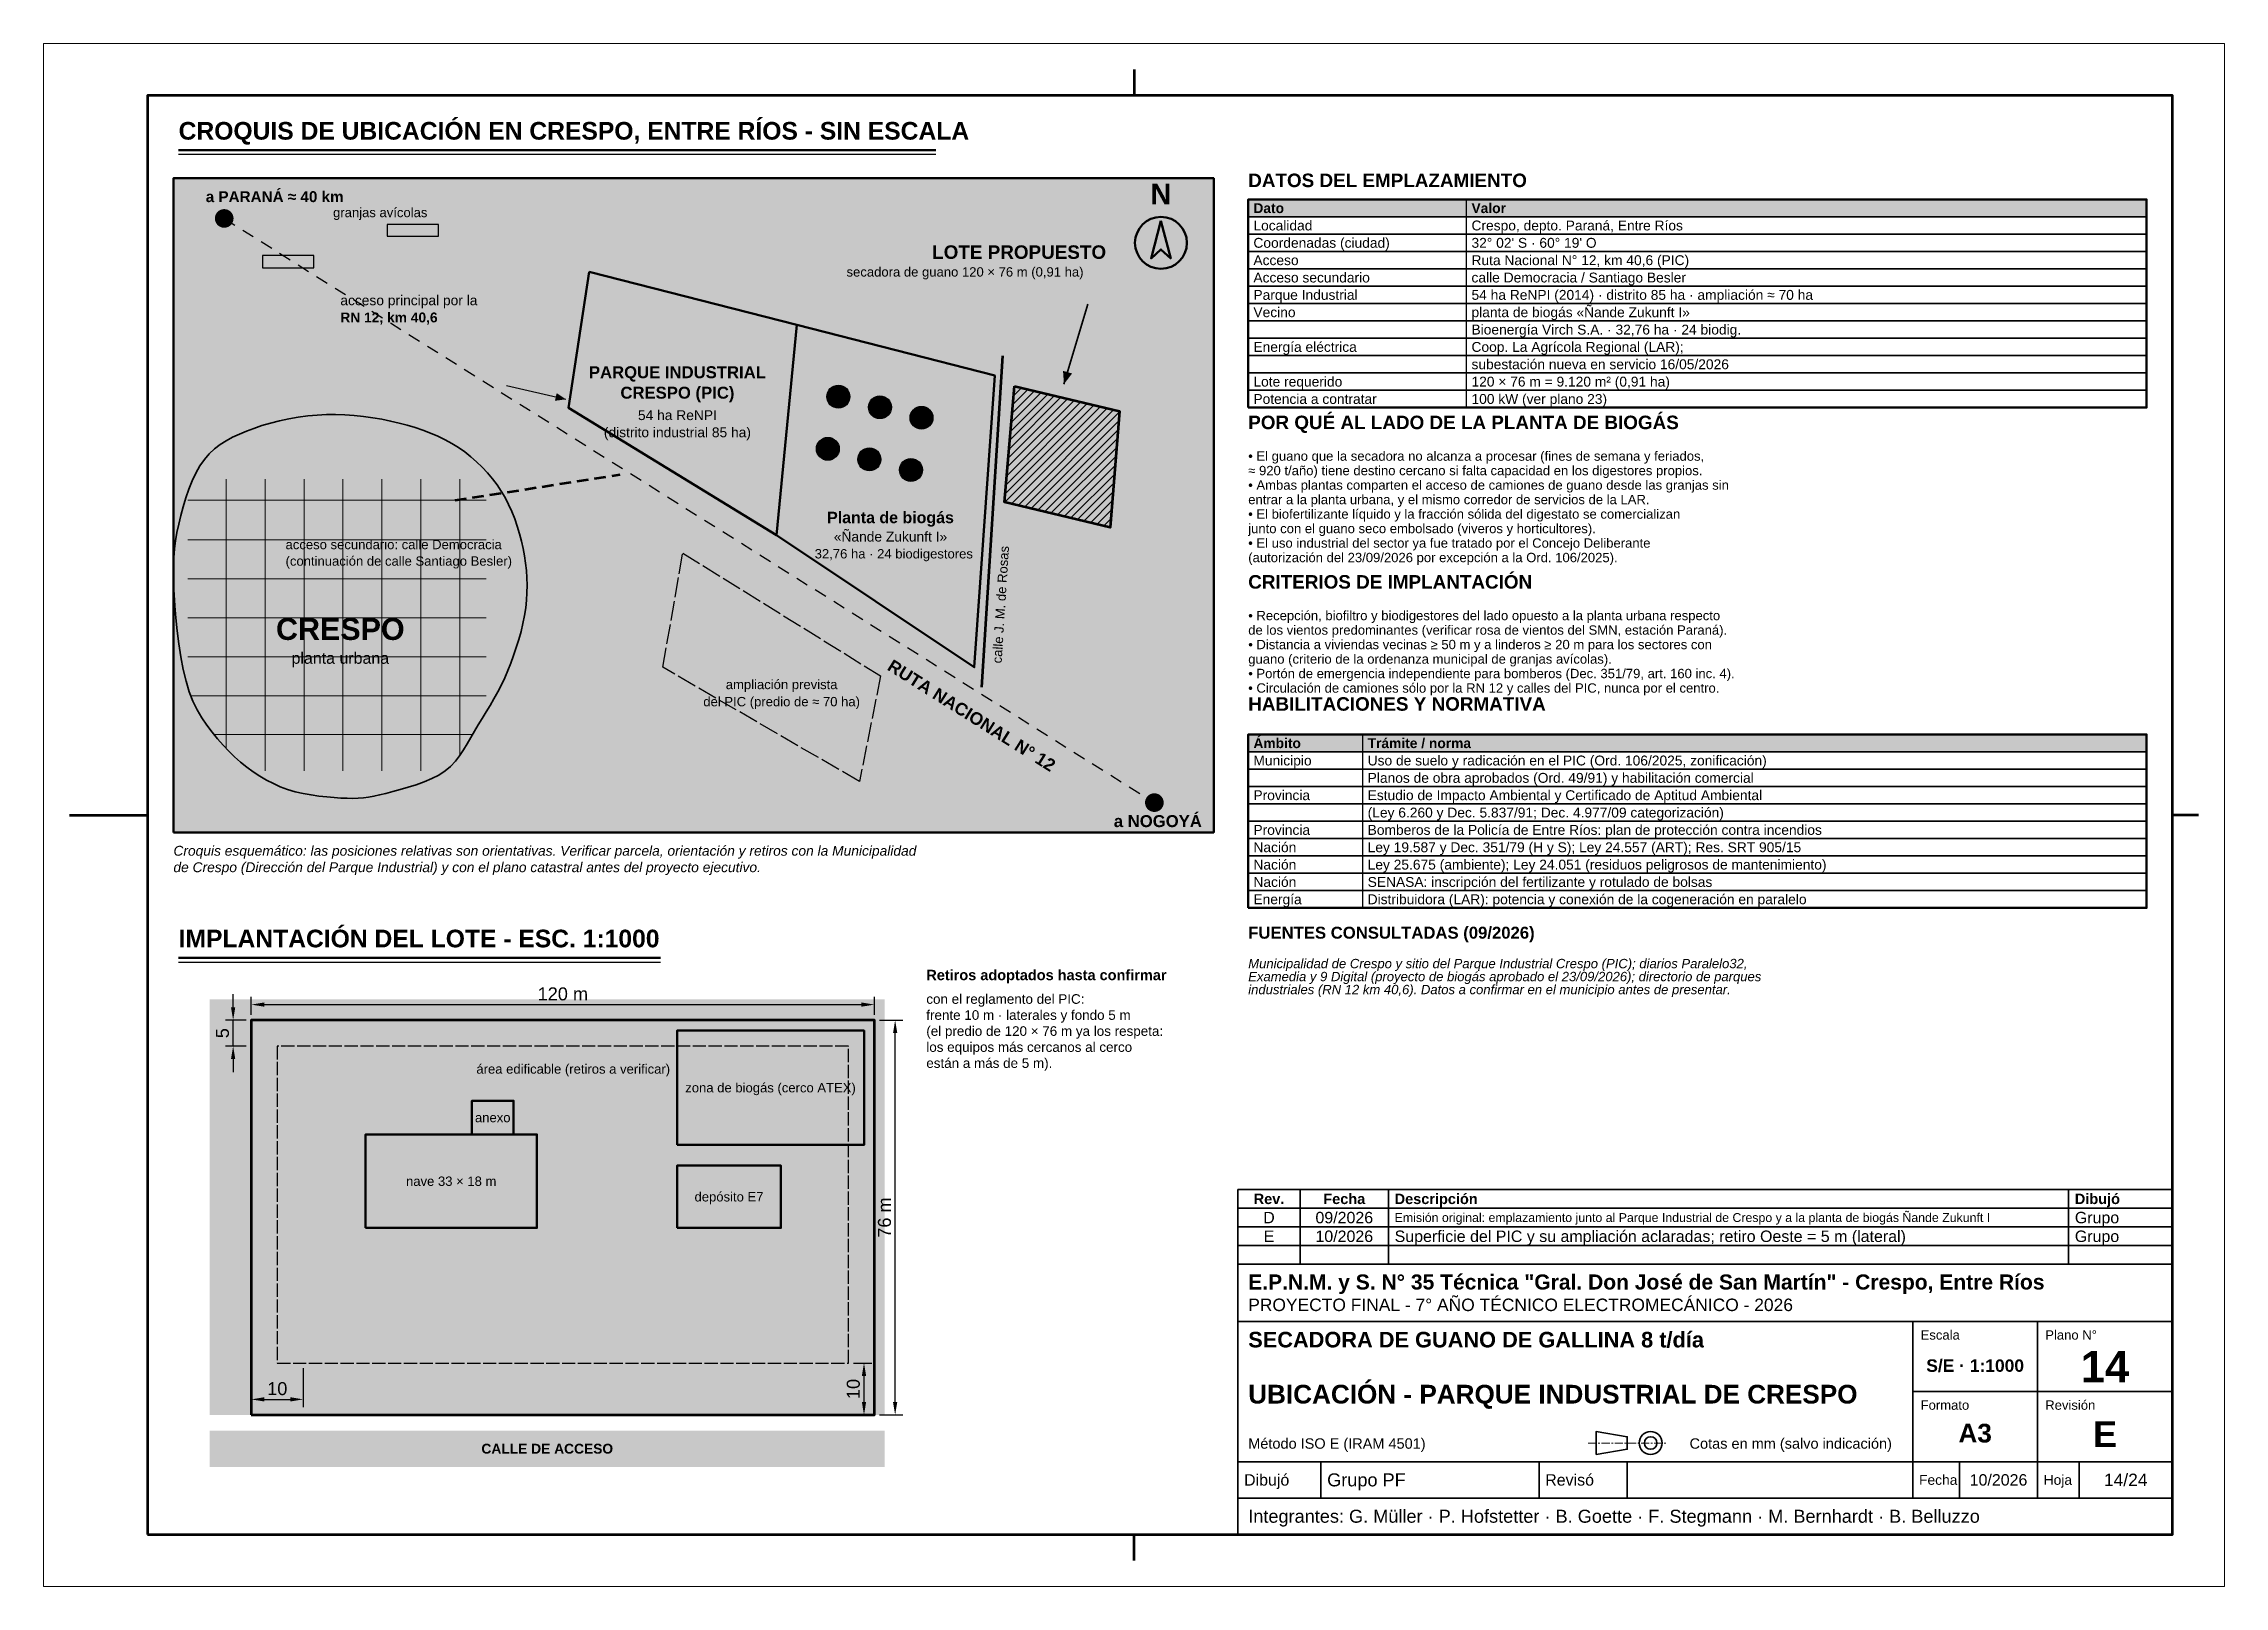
# Model space of a CAD drawing. Header units: millimetres. Extents: x 0 to 420, y 0 to 297.
import ezdxf
from ezdxf.enums import TextEntityAlignment as Align

# ---------------------------------------------------------------- set-up
doc = ezdxf.new("R2010")
doc.units = ezdxf.units.MM
doc.header["$LTSCALE"] = 0.5
doc.linetypes.add('CENTER', pattern=[5.08, 3.175, -0.635, 0.635, -0.635])
doc.linetypes.add('DASHED', pattern=[1.524, 1.27, -0.254])
for name, color, linetype, lineweight in [('CONTORNO', 7, 'CONTINUOUS', 50), ('COTAS', 7, 'CONTINUOUS', 25), ('EJES', 1, 'CENTER', 18), ('FINO', 7, 'CONTINUOUS', 25), ('HOJA', 8, 'CONTINUOUS', 13), ('RAYADO', 8, 'CONTINUOUS', 18), ('RECUADRO', 7, 'CONTINUOUS', 70), ('RELLENO', 9, 'CONTINUOUS', 13), ('ROTULO', 7, 'CONTINUOUS', 35), ('TEXTO', 7, 'CONTINUOUS', 25)]:
    doc.layers.add(name, color=color, linetype=linetype, lineweight=lineweight)
doc.styles.add('CURSIVA', font='ariali.ttf')
doc.styles.add('NEGRITA', font='arialbd.ttf')
doc.styles.get("Standard").update_dxf_attribs({"font": 'arial.ttf'})
doc.dimstyles.new('IRAM', dxfattribs={"dimtxt": 2.5, "dimasz": 2.5, "dimexe": 1.5, "dimexo": 1, "dimgap": 0.8, "dimtad": 1, "dimdec": 1, "dimtxsty": 'Standard', "dimcen": 2.5, "dimazin": 3, "dimtfac": 1, "dimtmove": 0, "dimatfit": 3})

msp = doc.modelspace()

# ---------------------------------------------------------------- hatches: boundary and pattern name
at = {"layer": 'CONTORNO'}
for points in [[(215.19184, 262.89607), (215.19184, 257.39607), (217.09184, 255.64607)], [(100.59395, 228.52788), (98.81903, 229.72256), (98.47356, 228.24234)]]:
    msp.add_hatch(color=7, dxfattribs=at).paths.add_polyline_path(points)
at = {"layer": 'CONTORNO', "true_color": 0xc8102e}
msp.add_hatch(color=7, dxfattribs=at).paths.add_polyline_path([(196.51569, 231.45074), (198.07408, 233.49113), (196.32578, 234.01115)])
at = {"layer": 'RAYADO', "true_color": 0xc8102e}
h = msp.add_hatch(dxfattribs=at)
h.set_pattern_fill('ANSI31', scale=0.35)
h.paths.add_polyline_path([(186.98704, 231.0695), (207.18778, 226.24042), (205.4091, 203.87418), (185.08131, 208.70325)])
at = {"layer": 'RELLENO', "true_color": 0xf3f2ed}
msp.add_hatch(color=7, dxfattribs=at).paths.add_polyline_path([(25, 145.16278), (225.35574, 145.16278), (225.35574, 271.1), (25, 271.1)])
at = {"layer": 'RELLENO', "true_color": 0xbebebe}
h = msp.add_hatch(color=7, dxfattribs=at)
edge = h.paths.add_edge_path()
edge.add_arc((34.78275, 263.34806), 1.8, 0, 360)
msp.add_hatch(color=7, dxfattribs=at).paths.add_polyline_path([(35.73983, 264.87252), (214.87844, 152.40588), (212.96427, 149.35696), (33.82566, 261.8236)])
at = {"layer": 'RELLENO', "true_color": 0xe2e8ee}
for points in [[(232, 263.66), (405, 263.66), (405, 267), (232, 267)], [(232, 160.66), (405, 160.66), (405, 164), (232, 164)]]:
    msp.add_hatch(color=7, dxfattribs=at).paths.add_polyline_path(points)
at = {"layer": 'RELLENO', "true_color": 0xffffff}
for points in [[(66.16377, 259.91688), (76.07356, 259.91688), (76.07356, 262.20433), (66.16377, 262.20433)], [(42.15157, 253.81699), (52.06136, 253.81699), (52.06136, 256.23153), (42.15157, 256.23153)], [(186.98704, 231.0695), (207.18778, 226.24042), (205.4091, 203.87418), (185.08131, 208.70325)]]:
    msp.add_hatch(color=7, dxfattribs=at).paths.add_polyline_path(points)
at = {"layer": 'RELLENO', "true_color": 0xe0e7f0}
msp.add_hatch(color=7, dxfattribs=at).paths.add_polyline_path([(105.04066, 253.05451), (145.06098, 242.88803), (141.12247, 202.34921), (101.10215, 226.87583)])
at = {"layer": 'RELLENO', "true_color": 0xe6f0de}
msp.add_hatch(color=7, dxfattribs=at).paths.add_polyline_path([(145.06098, 242.88803), (183.17558, 233.1028), (179.23707, 176.93302), (141.12247, 202.34921)])
at = {"layer": 'RELLENO', "true_color": 0xd4e2de}
h = msp.add_hatch(color=7, dxfattribs=at)
edge = h.paths.add_edge_path()
edge.add_arc((153.06505, 229.03621), 2.2, 0, 360)
h = msp.add_hatch(color=7, dxfattribs=at)
edge = h.paths.add_edge_path()
edge.add_arc((161.06911, 227.00291), 2.2, 0, 360)
h = msp.add_hatch(color=7, dxfattribs=at)
edge = h.paths.add_edge_path()
edge.add_arc((169.07318, 224.96961), 2.2, 0, 360)
at = {"layer": 'RELLENO', "true_color": 0xf0e2c6}
msp.add_hatch(color=7, dxfattribs=at).paths.add_polyline_path([(30.97129, 216.96352), (31.91311, 218.04283), (32.92764, 218.98986), (34.01413, 219.82321), (35.17183, 220.56149), (36.40001, 221.22333), (37.69792, 221.82734), (39.06481, 222.39213), (40.49994, 222.93632), (42.03407, 223.45755), (43.68112, 223.93708), (45.41501, 224.36896), (47.20969, 224.74722), (49.03912, 225.06592), (50.87723, 225.31909), (52.69797, 225.50077), (54.47529, 225.60502), (56.23958, 225.62612), (58.02868, 225.56729), (59.82771, 225.43599), (61.62178, 225.23966), (63.39599, 224.98575), (65.13547, 224.6817), (66.82531, 224.33495), (68.45064, 223.95297), (70.02324, 223.53636), (71.56234, 223.07829), (73.06422, 222.57506), (74.52516, 222.02293), (75.94143, 221.41817), (77.30931, 220.75708), (78.62508, 220.03592), (79.88502, 219.25097), (81.09707, 218.39715), (82.26818, 217.47581), (83.39313, 216.49292), (84.46671, 215.45443), (85.48372, 214.3663), (86.43895, 213.23448), (87.32717, 212.06494), (88.14318, 210.86363), (88.88699, 209.61193), (89.56355, 208.2962), (90.17509, 206.92983), (90.72386, 205.52623), (91.21208, 204.0988), (91.64198, 202.66095), (92.01581, 201.22608), (92.33579, 199.80759), (92.60254, 198.40051), (92.81421, 196.98996), (92.9693, 195.57445), (93.06632, 194.15248), (93.10379, 192.72258), (93.08022, 191.28323), (92.99411, 189.83297), (92.84398, 188.3703), (92.61929, 186.88033), (92.31693, 185.35809), (91.94658, 183.81698), (91.51791, 182.27042), (91.04061, 180.73179), (90.52435, 179.21452), (89.97881, 177.73199), (89.41367, 176.29761), (88.81279, 174.90555), (88.16006, 173.54055), (87.46514, 172.20186), (86.73771, 170.88873), (85.98745, 169.60042), (85.22404, 168.33619), (84.45716, 167.09529), (83.69648, 165.87697), (82.96756, 164.66077), (82.27215, 163.43861), (81.58417, 162.22836), (80.87759, 161.0479), (80.12634, 159.91509), (79.30437, 158.84781), (78.38562, 157.86392), (77.34405, 156.98131), (76.13882, 156.19884), (74.77727, 155.49903), (73.30554, 154.87516), (71.76979, 154.32055), (70.21617, 153.82848), (68.69084, 153.39226), (67.23996, 153.00519), (65.90967, 152.66055), (64.71685, 152.36432), (63.62478, 152.12542), (62.59921, 151.94163), (61.6059, 151.8107), (60.6106, 151.73041), (59.57907, 151.69851), (58.47707, 151.71278), (57.27036, 151.77099), (55.94305, 151.86295), (54.52095, 151.98643), (53.03234, 152.15111), (51.50553, 152.36668), (49.96878, 152.64281), (48.4504, 152.98918), (46.97867, 153.41547), (45.58188, 153.93136), (44.24241, 154.53289), (42.92577, 155.20912), (41.63494, 155.95932), (40.37289, 156.78274), (39.1426, 157.67864), (37.94705, 158.64627), (36.78922, 159.68488), (35.67209, 160.79373), (34.57766, 161.95496), (33.49539, 163.16161), (32.43942, 164.42932), (31.4239, 165.77372), (30.46297, 167.21045), (29.57077, 168.75516), (28.76146, 170.42347), (28.04917, 172.23102), (27.43291, 174.25426), (26.89878, 176.51107), (26.44158, 178.9292), (26.05609, 181.43645), (25.73711, 183.96057), (25.47941, 186.42934), (25.27779, 188.77053), (25.12705, 190.91192), (25.02804, 192.86269), (24.9861, 194.69556), (25.00273, 196.43361), (25.07941, 198.09994), (25.21762, 199.71761), (25.41886, 201.30972), (25.68462, 202.89935), (26.01639, 204.50958), (26.40994, 206.16536), (26.86206, 207.85539), (27.37571, 209.54839), (27.95388, 211.2131), (28.59955, 212.81824), (29.31568, 214.33254), (30.10527, 215.72472)])
at = {"layer": 'RELLENO', "true_color": 0xd4e2de}
h = msp.add_hatch(color=7, dxfattribs=at)
edge = h.paths.add_edge_path()
edge.add_arc((151.03227, 218.99681), 2.2, 0, 360)
h = msp.add_hatch(color=7, dxfattribs=at)
edge = h.paths.add_edge_path()
edge.add_arc((159.03634, 216.96352), 2.2, 0, 360)
h = msp.add_hatch(color=7, dxfattribs=at)
edge = h.paths.add_edge_path()
edge.add_arc((167.0404, 214.93022), 2.2, 0, 360)
at = {"layer": 'RELLENO', "true_color": 0xeef0f5}
msp.add_hatch(color=7, dxfattribs=at).paths.add_polyline_path([(123.08157, 198.91802), (161.19616, 175.28096), (157.13061, 154.94801), (119.27011, 176.93302)])
at = {"layer": 'RELLENO', "true_color": 0xbebebe}
h = msp.add_hatch(color=7, dxfattribs=at)
edge = h.paths.add_edge_path()
edge.add_arc((213.92136, 150.88142), 1.8, 0, 360)
at = {"layer": 'RELLENO', "true_color": 0xf4f5f0}
msp.add_hatch(color=7, dxfattribs=at).paths.add_polyline_path([(32, 33), (162, 33), (162, 113), (32, 113)])
at = {"layer": 'RELLENO', "true_color": 0xe9f1e1}
msp.add_hatch(color=7, dxfattribs=at).paths.add_polyline_path([(40, 33), (160, 33), (160, 109), (40, 109)])
at = {"layer": 'RELLENO', "true_color": 0xfff2c4}
msp.add_hatch(color=7, dxfattribs=at).paths.add_polyline_path([(122, 85), (158, 85), (158, 107), (122, 107)])
at = {"layer": 'RELLENO', "true_color": 0xe4c6b6}
for points in [[(82.5, 87), (90.5, 87), (90.5, 93.5), (82.5, 93.5)], [(122, 69), (142, 69), (142, 81), (122, 81)]]:
    msp.add_hatch(color=7, dxfattribs=at).paths.add_polyline_path(points)
at = {"layer": 'RELLENO', "true_color": 0xdcdcdc}
msp.add_hatch(color=7, dxfattribs=at).paths.add_polyline_path([(62, 69), (95, 69), (95, 87), (62, 87)])
at = {"layer": 'RELLENO', "true_color": 0xb9b9b9}
msp.add_hatch(color=7, dxfattribs=at).paths.add_polyline_path([(32, 23), (162, 23), (162, 30), (32, 30)])

# ---------------------------------------------------------------- linework, layer by layer
at = {"layer": 'CONTORNO'}
for p, q in [((26, 276.5), (171.86, 276.5)), ((26, 121), (118.82, 121))]:
    msp.add_line(p, q, dxfattribs=at)
at = {"layer": 'CONTORNO', "lineweight": 35, "true_color": 0xc8102e}
msp.add_line((201.08944, 246.82754), (196.51569, 231.45074), dxfattribs=at)
at = {"layer": 'CONTORNO', "lineweight": 30}
msp.add_line((89.15957, 231.19658), (100.59395, 228.52788), dxfattribs=at)
at = {"layer": 'CONTORNO', "lineweight": 70, "true_color": 0x787878}
for p, q in [((85.96847, 210.13288), (88.14217, 210.47206)), ((89.32782, 210.65707), (91.50152, 210.99625)), ((92.68717, 211.18126), (94.86087, 211.52045)), ((96.04652, 211.70545), (98.22022, 212.04464)), ((99.40587, 212.22965), (101.57957, 212.56883)), ((102.76522, 212.75384), (104.93891, 213.09302)), ((106.12457, 213.27803), (108.29826, 213.61721)), ((109.48392, 213.80222), (111.01194, 214.04065)), ((79.24978, 209.0845), (81.42347, 209.42368)), ((82.60913, 209.60869), (84.78282, 209.94787))]:
    msp.add_line(p, q, dxfattribs=at)
at = {"layer": 'CONTORNO', "lineweight": 50}
for points in [[(25, 145.16278), (225.35574, 145.16278), (225.35574, 271.1), (25, 271.1)], [(122, 85), (158, 85), (158, 107), (122, 107)], [(82.5, 87), (90.5, 87), (90.5, 93.5), (82.5, 93.5)], [(62, 69), (95, 69), (95, 87), (62, 87)], [(122, 69), (142, 69), (142, 81), (122, 81)]]:
    msp.add_lwpolyline(points, close=True, dxfattribs=at)
at = {"layer": 'CONTORNO'}
for points in [[(232, 226.92), (405, 226.92), (405, 267), (232, 267)], [(215.19184, 262.89607), (213.29184, 255.64607), (215.19184, 257.39607), (217.09184, 255.64607)], [(105.04066, 253.05451), (145.06098, 242.88803), (141.12247, 202.34921), (101.10215, 226.87583)], [(145.06098, 242.88803), (183.17558, 233.1028), (179.23707, 176.93302), (141.12247, 202.34921)], [(232, 130.6), (405, 130.6), (405, 164), (232, 164)]]:
    msp.add_lwpolyline(points, close=True, dxfattribs=at)
at = {"layer": 'CONTORNO', "lineweight": 25}
for points in [[(66.16377, 259.91688), (76.07356, 259.91688), (76.07356, 262.20433), (66.16377, 262.20433)], [(42.15157, 253.81699), (52.06136, 253.81699), (52.06136, 256.23153), (42.15157, 256.23153)]]:
    msp.add_lwpolyline(points, close=True, dxfattribs=at)
at = {"layer": 'CONTORNO', "lineweight": 120, "true_color": 0xcdcdcd}
msp.add_lwpolyline([(184.70017, 236.91522), (180.63461, 173.12059)], dxfattribs=at)
at = {"layer": 'CONTORNO', "lineweight": 70, "true_color": 0xc8102e}
msp.add_lwpolyline([(186.98704, 231.0695), (207.18778, 226.24042), (205.4091, 203.87418), (185.08131, 208.70325)], close=True, dxfattribs=at)
at = {"layer": 'CONTORNO', "lineweight": 35}
msp.add_lwpolyline([(30.97129, 216.96352), (31.91311, 218.04283), (32.92764, 218.98986), (34.01413, 219.82321), (35.17183, 220.56149), (36.40001, 221.22333), (37.69792, 221.82734), (39.06481, 222.39213), (40.49994, 222.93632), (42.03407, 223.45755), (43.68112, 223.93708), (45.41501, 224.36896), (47.20969, 224.74722), (49.03912, 225.06592), (50.87723, 225.31909), (52.69797, 225.50077), (54.47529, 225.60502), (56.23958, 225.62612), (58.02868, 225.56729), (59.82771, 225.43599), (61.62178, 225.23966), (63.39599, 224.98575), (65.13547, 224.6817), (66.82531, 224.33495), (68.45064, 223.95297), (70.02324, 223.53636), (71.56234, 223.07829), (73.06422, 222.57506), (74.52516, 222.02293), (75.94143, 221.41817), (77.30931, 220.75708), (78.62508, 220.03592), (79.88502, 219.25097), (81.09707, 218.39715), (82.26818, 217.47581), (83.39313, 216.49292), (84.46671, 215.45443), (85.48372, 214.3663), (86.43895, 213.23448), (87.32717, 212.06494), (88.14318, 210.86363), (88.88699, 209.61193), (89.56355, 208.2962), (90.17509, 206.92983), (90.72386, 205.52623), (91.21208, 204.0988), (91.64198, 202.66095), (92.01581, 201.22608), (92.33579, 199.80759), (92.60254, 198.40051), (92.81421, 196.98996), (92.9693, 195.57445), (93.06632, 194.15248), (93.10379, 192.72258), (93.08022, 191.28323), (92.99411, 189.83297), (92.84398, 188.3703), (92.61929, 186.88033), (92.31693, 185.35809), (91.94658, 183.81698), (91.51791, 182.27042), (91.04061, 180.73179), (90.52435, 179.21452), (89.97881, 177.73199), (89.41367, 176.29761), (88.81279, 174.90555), (88.16006, 173.54055), (87.46514, 172.20186), (86.73771, 170.88873), (85.98745, 169.60042), (85.22404, 168.33619), (84.45716, 167.09529), (83.69648, 165.87697), (82.96756, 164.66077), (82.27215, 163.43861), (81.58417, 162.22836), (80.87759, 161.0479), (80.12634, 159.91509), (79.30437, 158.84781), (78.38562, 157.86392), (77.34405, 156.98131), (76.13882, 156.19884), (74.77727, 155.49903), (73.30554, 154.87516), (71.76979, 154.32055), (70.21617, 153.82848), (68.69084, 153.39226), (67.23996, 153.00519), (65.90967, 152.66055), (64.71685, 152.36432), (63.62478, 152.12542), (62.59921, 151.94163), (61.6059, 151.8107), (60.6106, 151.73041), (59.57907, 151.69851), (58.47707, 151.71278), (57.27036, 151.77099), (55.94305, 151.86295), (54.52095, 151.98643), (53.03234, 152.15111), (51.50553, 152.36668), (49.96878, 152.64281), (48.4504, 152.98918), (46.97867, 153.41547), (45.58188, 153.93136), (44.24241, 154.53289), (42.92577, 155.20912), (41.63494, 155.95932), (40.37289, 156.78274), (39.1426, 157.67864), (37.94705, 158.64627), (36.78922, 159.68488), (35.67209, 160.79373), (34.57766, 161.95496), (33.49539, 163.16161), (32.43942, 164.42932), (31.4239, 165.77372), (30.46297, 167.21045), (29.57077, 168.75516), (28.76146, 170.42347), (28.04917, 172.23102), (27.43291, 174.25426), (26.89878, 176.51107), (26.44158, 178.9292), (26.05609, 181.43645), (25.73711, 183.96057), (25.47941, 186.42934), (25.27779, 188.77053), (25.12705, 190.91192), (25.02804, 192.86269), (24.9861, 194.69556), (25.00273, 196.43361), (25.07941, 198.09994), (25.21762, 199.71761), (25.41886, 201.30972), (25.68462, 202.89935), (26.01639, 204.50958), (26.40994, 206.16536), (26.86206, 207.85539), (27.37571, 209.54839), (27.95388, 211.2131), (28.59955, 212.81824), (29.31568, 214.33254), (30.10527, 215.72472)], close=True, dxfattribs=at)
at = {"layer": 'CONTORNO', "linetype": 'DASHED', "lineweight": 30, "ltscale": 6}
msp.add_lwpolyline([(123.08157, 198.91802), (161.19616, 175.28096), (157.13061, 154.94801), (119.27011, 176.93302)], close=True, dxfattribs=at)
at = {"layer": 'CONTORNO', "lineweight": 70}
msp.add_lwpolyline([(40, 33), (160, 33), (160, 109), (40, 109)], close=True, dxfattribs=at)
at = {"layer": 'CONTORNO', "linetype": 'DASHED', "lineweight": 30, "ltscale": 4, "true_color": 0xc8102e}
msp.add_lwpolyline([(45, 43), (155, 43), (155, 104), (45, 104)], close=True, dxfattribs=at)
at = {"layer": 'CONTORNO'}
msp.add_circle((215.19184, 258.64607), 5, dxfattribs=at)
at = {"layer": 'CONTORNO', "lineweight": 25}
for centre in [(153.06505, 229.03621), (161.06911, 227.00291), (169.07318, 224.96961), (151.03227, 218.99681), (159.03634, 216.96352), (167.0404, 214.93022)]:
    msp.add_circle(centre, 2.2, dxfattribs=at)
at = {"layer": 'EJES'}
msp.add_line((297.5, 27.6), (312.5, 27.6), dxfattribs=at)
at = {"layer": 'FINO'}
for p, q in [((26, 275.7), (171.86, 275.7)), ((274, 267), (274, 226.92)), ((254, 164), (254, 130.6)), ((26, 120.2), (118.82, 120.2))]:
    msp.add_line(p, q, dxfattribs=at)
at = {"layer": 'FINO', "lineweight": 25, "true_color": 0xffffff}
for p, q in [((34.78275, 263.34806), (36.81536, 262.07195)), ((38.33983, 261.11486), (40.37244, 259.83874)), ((41.8969, 258.88166), (43.92952, 257.60554)), ((45.45398, 256.64846), (47.4866, 255.37234)), ((49.01106, 254.41525), (51.04368, 253.13914)), ((52.56814, 252.18205), (54.60076, 250.90594)), ((56.12522, 249.94885), (58.15784, 248.67273)), ((59.6823, 247.71565), (61.71491, 246.43953)), ((63.23938, 245.48245), (65.27199, 244.20633)), ((66.79646, 243.24924), (68.82907, 241.97313)), ((70.35353, 241.01604), (72.38615, 239.73993)), ((73.91061, 238.78284), (75.94323, 237.50673)), ((77.46769, 236.54964), (79.50031, 235.27352)), ((81.02477, 234.31644), (83.05739, 233.04032)), ((84.58185, 232.08323), (86.61447, 230.80712)), ((88.13893, 229.85003), (90.17154, 228.57392)), ((91.69601, 227.61683), (93.72862, 226.34072)), ((95.25308, 225.38363), (97.2857, 224.10751)), ((98.81016, 223.15043), (100.84278, 221.87431)), ((102.36724, 220.91722), (104.39986, 219.64111)), ((105.92432, 218.68402), (107.95694, 217.40791)), ((109.4814, 216.45082), (111.51402, 215.17471)), ((113.03848, 214.21762), (115.07109, 212.9415)), ((116.59556, 211.98442), (118.62817, 210.7083)), ((120.15264, 209.75121), (122.18525, 208.4751)), ((123.70971, 207.51801), (125.74233, 206.2419)), ((127.26679, 205.28481), (129.29941, 204.0087)), ((130.82387, 203.05161), (132.85649, 201.77549)), ((134.38095, 200.81841), (136.41357, 199.54229)), ((137.93803, 198.58521), (139.97065, 197.30909)), ((141.49511, 196.352), (143.52772, 195.07589)), ((145.05219, 194.1188), (147.0848, 192.84269)), ((148.60927, 191.8856), (150.64188, 190.60948)), ((152.16634, 189.6524), (154.19896, 188.37628)), ((155.72342, 187.4192), (157.75604, 186.14308)), ((159.2805, 185.18599), (161.31312, 183.90988)), ((162.83758, 182.95279), (164.8702, 181.67668)), ((166.39466, 180.71959), (168.42728, 179.44347)), ((169.95174, 178.48639), (171.98435, 177.21027)), ((173.50882, 176.25319), (175.54143, 174.97707)), ((177.0659, 174.01998), (179.09851, 172.74387)), ((180.62297, 171.78678), (182.65559, 170.51067)), ((184.18005, 169.55358), (186.21267, 168.27746)), ((187.73713, 167.32038), (189.76975, 166.04426)), ((191.29421, 165.08718), (193.32683, 163.81106)), ((194.85129, 162.85397), (196.88391, 161.57786)), ((198.40837, 160.62077), (200.44098, 159.34466)), ((201.96545, 158.38757), (203.99806, 157.11145)), ((205.52253, 156.15437), (207.55514, 154.87825)), ((209.0796, 153.92117), (211.11222, 152.64505))]:
    msp.add_line(p, q, dxfattribs=at)
at = {"layer": 'FINO', "lineweight": 18, "true_color": 0xd7c8aa}
for p, q in [((35.16389, 213.15109), (35.16389, 161.33295)), ((42.65976, 213.15109), (42.65976, 156.98131)), ((50.15563, 213.15109), (50.15563, 156.98131)), ((57.65151, 213.15109), (57.65151, 156.98131)), ((65.14738, 213.15109), (65.14738, 156.98131)), ((72.64325, 213.15109), (72.64325, 156.98131)), ((80.13912, 213.15109), (80.13912, 159.93436)), ((27.79507, 209.0845), (85.22106, 209.0845)), ((27.79507, 201.45964), (85.22106, 201.45964)), ((27.79507, 193.96186), (85.22106, 193.96186)), ((27.79507, 186.46409), (85.22106, 186.46409)), ((27.79507, 178.96631), (85.22106, 178.96631)), ((28.34964, 171.46853), (85.22106, 171.46853)), ((32.82139, 163.97076), (82.57494, 163.97076))]:
    msp.add_line(p, q, dxfattribs=at)
at = {"layer": 'FINO'}
for points in [[(232, 263.66), (405, 263.66), (405, 267), (232, 267)], [(232, 260.32), (405, 260.32), (405, 263.66), (232, 263.66)], [(232, 256.98), (405, 256.98), (405, 260.32), (232, 260.32)], [(232, 253.64), (405, 253.64), (405, 256.98), (232, 256.98)], [(232, 250.3), (405, 250.3), (405, 253.64), (232, 253.64)], [(232, 246.96), (405, 246.96), (405, 250.3), (232, 250.3)], [(232, 243.62), (405, 243.62), (405, 246.96), (232, 246.96)], [(232, 240.28), (405, 240.28), (405, 243.62), (232, 243.62)], [(232, 236.94), (405, 236.94), (405, 240.28), (232, 240.28)], [(232, 233.6), (405, 233.6), (405, 236.94), (232, 236.94)], [(232, 230.26), (405, 230.26), (405, 233.6), (232, 233.6)], [(232, 226.92), (405, 226.92), (405, 230.26), (232, 230.26)], [(232, 160.66), (405, 160.66), (405, 164), (232, 164)], [(232, 157.32), (405, 157.32), (405, 160.66), (232, 160.66)], [(232, 153.98), (405, 153.98), (405, 157.32), (232, 157.32)], [(232, 150.64), (405, 150.64), (405, 153.98), (232, 153.98)], [(232, 147.3), (405, 147.3), (405, 150.64), (232, 150.64)], [(232, 143.96), (405, 143.96), (405, 147.3), (232, 147.3)], [(232, 140.62), (405, 140.62), (405, 143.96), (232, 143.96)], [(232, 137.28), (405, 137.28), (405, 140.62), (232, 140.62)], [(232, 133.94), (405, 133.94), (405, 137.28), (232, 137.28)], [(232, 130.6), (405, 130.6), (405, 133.94), (232, 133.94)]]:
    msp.add_lwpolyline(points, close=True, dxfattribs=at)
at = {"layer": 'HOJA'}
msp.add_lwpolyline([(0, 0), (420, 0), (420, 297), (0, 297)], close=True, dxfattribs=at)
at = {"layer": 'RECUADRO'}
for p, q in [((210, 292), (210, 287)), ((5, 148.5), (20, 148.5)), ((415, 148.5), (410, 148.5)), ((210, 5), (210, 10))]:
    msp.add_line(p, q, dxfattribs=at)
msp.add_lwpolyline([(20, 10), (410, 10), (410, 287), (20, 287)], close=True, dxfattribs=at)
at = {"layer": 'ROTULO'}
for p, q in [((242, 72.8), (242, 76.4)), ((259, 72.8), (259, 76.4)), ((390, 72.8), (390, 76.4)), ((242, 69.2), (242, 72.8)), ((259, 69.2), (259, 72.8)), ((390, 69.2), (390, 72.8)), ((242, 65.6), (242, 69.2)), ((259, 65.6), (259, 69.2)), ((390, 65.6), (390, 69.2)), ((242, 62), (242, 65.6)), ((259, 62), (259, 65.6)), ((390, 62), (390, 65.6)), ((230, 62), (410, 62)), ((230, 10), (230, 62)), ((230, 51), (410, 51)), ((360, 24), (360, 51)), ((384, 24), (384, 51)), ((360, 37.5), (410, 37.5)), ((230, 24), (410, 24)), ((246, 17), (246, 24)), ((288, 17), (288, 24)), ((305, 17), (305, 24)), ((360, 17), (360, 24)), ((369, 17), (369, 24)), ((384, 17), (384, 24)), ((392, 17), (392, 24)), ((230, 17), (410, 17))]:
    msp.add_line(p, q, dxfattribs=at)
for points in [[(230, 72.8), (410, 72.8), (410, 76.4), (230, 76.4)], [(230, 69.2), (410, 69.2), (410, 72.8), (230, 72.8)], [(230, 65.6), (410, 65.6), (410, 69.2), (230, 69.2)], [(230, 62), (410, 62), (410, 65.6), (230, 65.6)], [(299, 25.4), (305, 26.4), (305, 28.8), (299, 29.8)]]:
    msp.add_lwpolyline(points, close=True, dxfattribs=at)
for radius in [2.2, 1.2]:
    msp.add_circle((309.5, 27.6), radius, dxfattribs=at)

# ---------------------------------------------------------------- texts
at = {"layer": 'ROTULO', "style": 'NEGRITA'}
for s, height, p in [('Fecha', 2, (250.5, 74.6)), ('Rev.', 2, (236, 74.6)), ('S/E · 1:1000', 2.4, (372, 42.5)), ('14', 6, (397, 42.3)), ('A3', 3.6, (372, 29.5)), ('E', 5, (397, 29.3))]:
    msp.add_text(s, height=height, dxfattribs=at).set_placement(p, align=Align.MIDDLE_CENTER)
for s, height, p in [('Descripción', 2, (260.2, 74.6)), ('Dibujó', 2, (391.2, 74.6)), ('E.P.N.M. y S. N° 35 Técnica "Gral. Don José de San Martín" - Crespo, Entre Ríos', 2.9, (232, 58.6)), ('SECADORA DE GUANO DE GALLINA 8 t/día', 3, (232, 47.5)), ('UBICACIÓN - PARQUE INDUSTRIAL DE CRESPO', 3.6, (232, 37))]:
    msp.add_text(s, height=height, dxfattribs=at).set_placement(p, align=Align.MIDDLE_LEFT)
at = {"layer": 'ROTULO'}
for s, height, p in [('D', 2.2, (236, 71)), ('09/2026', 2.2, (250.5, 71)), ('E', 2.2, (236, 67.4)), ('10/2026', 2.2, (250.5, 67.4)), ('10/2026', 2.2, (376.5, 20.5)), ('14/24', 2.4, (401, 20.5))]:
    msp.add_text(s, height=height, dxfattribs=at).set_placement(p, align=Align.MIDDLE_CENTER)
for s, height, p in [('Emisión original: emplazamiento junto al Parque Industrial de Crespo y a la planta de biogás Ñande Zukunft I', 1.69973545, (260.2, 71)), ('Grupo', 2.2, (391.2, 71)), ('Superficie del PIC y su ampliación aclaradas; retiro Oeste = 5 m (lateral)', 2.2, (260.2, 67.4)), ('Grupo', 2.2, (391.2, 67.4)), ('PROYECTO FINAL - 7° AÑO TÉCNICO ELECTROMECÁNICO - 2026', 2.4, (232, 54.2)), ('Método ISO E (IRAM 4501)', 2, (232, 27.5)), ('Cotas en mm (salvo indicación)', 2, (317, 27.5)), ('Dibujó', 2.2, (231.2, 20.5)), ('Grupo PF', 2.5, (247.2, 20.5)), ('Revisó', 2.2, (289.2, 20.5)), ('Fecha', 1.9, (361.2, 20.5)), ('Hoja', 1.9, (385.2, 20.5)), ('Integrantes: G. Müller · P. Hofstetter · B. Goette · F. Stegmann · M. Bernhardt · B. Belluzzo', 2.5, (232, 13.5))]:
    msp.add_text(s, height=height, dxfattribs=at).set_placement(p, align=Align.MIDDLE_LEFT)
for s, p in [('Escala', (361.5, 49.3)), ('Plano N°', (385.5, 49.3)), ('Formato', (361.5, 35.8)), ('Revisión', (385.5, 35.8))]:
    msp.add_text(s, height=1.8, dxfattribs=at).set_placement(p, align=Align.TOP_LEFT)
at = {"layer": 'TEXTO', "style": 'NEGRITA'}
for s, height, p in [('CROQUIS DE UBICACIÓN EN CRESPO, ENTRE RÍOS - SIN ESCALA', 3.4, (26, 277.5)), ('DATOS DEL EMPLAZAMIENTO', 2.6, (232, 268.6)), ('POR QUÉ AL LADO DE LA PLANTA DE BIOGÁS', 2.6, (232, 222)), ('CRITERIOS DE IMPLANTACIÓN', 2.6, (232, 191.3)), ('HABILITACIONES Y NORMATIVA', 2.6, (232, 167.8)), ('IMPLANTACIÓN DEL LOTE - ESC. 1:1000', 3.4, (26, 122)), ('FUENTES CONSULTADAS (09/2026)', 2.3, (232, 124))]:
    msp.add_text(s, height=height, dxfattribs=at).set_placement(p, align=Align.BOTTOM_LEFT)
for s, height, p in [('a PARANÁ ≈ 40 km', 2.1, (31.22538, 267.54173)), ('Dato', 1.9, (233, 265.33)), ('Valor', 1.9, (275, 265.33)), ('RN 12, km 40,6', 1.9, (57.14331, 244.28592)), ('Ámbito', 1.9, (233, 162.33)), ('Trámite / norma', 1.9, (255, 162.33)), ('Retiros adoptados hasta confirmar', 2, (170, 117.7))]:
    msp.add_text(s, height=height, dxfattribs=at).set_placement(p, align=Align.MIDDLE_LEFT)
msp.add_text('N', height=4, dxfattribs=at).set_placement((215.19184, 264.84607), align=Align.BOTTOM_CENTER)
at = {"layer": 'TEXTO'}
for s, height, p in [('granjas avícolas', 1.8, (55.74578, 264.49179)), ('Localidad', 1.9, (233, 261.99)), ('Crespo, depto. Paraná, Entre Ríos', 1.9, (275, 261.99)), ('Acceso', 1.9, (233, 255.31)), ('Coordenadas (ciudad)', 1.9, (233, 258.65)), ("32° 02' S · 60° 19' O", 1.9, (275, 258.65)), ('Ruta Nacional N° 12, km 40,6 (PIC)', 1.9, (275, 255.31)), ('Acceso secundario', 1.9, (233, 251.97)), ('calle Democracia / Santiago Besler', 1.9, (275, 251.97)), ('acceso principal por la', 1.9, (57.14331, 247.59002)), ('Parque Industrial', 1.9, (233, 248.63)), ('54 ha ReNPI (2014) · distrito 85 ha · ampliación ≈ 70 ha', 1.9, (275, 248.63)), ('Vecino', 1.9, (233, 245.29)), ('planta de biogás «Ñande Zukunft I»', 1.9, (275, 245.29)), ('Energía eléctrica', 1.9, (233, 238.61)), ('Coop. La Agrícola Regional (LAR);', 1.9, (275, 238.61)), ('Bioenergía Virch S.A. · 32,76 ha · 24 biodig.', 1.9, (275, 241.95)), ('subestación nueva en servicio 16/05/2026', 1.9, (275, 235.27)), ('Lote requerido', 1.9, (233, 231.93)), ('120 × 76 m = 9.120 m² (0,91 ha)', 1.9, (275, 231.93)), ('Potencia a contratar', 1.9, (233, 228.59)), ('100 kW (ver plano 23)', 1.9, (275, 228.59)), ('acceso secundario: calle Democracia', 1.8, (46.59827, 200.57007)), ('(continuación de calle Santiago Besler)', 1.8, (46.59827, 197.39305)), ('Municipio', 1.9, (233, 158.99)), ('Uso de suelo y radicación en el PIC (Ord. 106/2025, zonificación)', 1.9, (255, 158.99)), ('Planos de obra aprobados (Ord. 49/91) y habilitación comercial', 1.9, (255, 155.65)), ('Provincia', 1.9, (233, 152.31)), ('Estudio de Impacto Ambiental y Certificado de Aptitud Ambiental', 1.9, (255, 152.31)), ('(Ley 6.260 y Dec. 5.837/91; Dec. 4.977/09 categorización)', 1.9, (255, 148.97)), ('Provincia', 1.9, (233, 145.63)), ('Nación', 1.9, (233, 142.29)), ('Bomberos de la Policía de Entre Ríos: plan de protección contra incendios', 1.9, (255, 145.63)), ('Ley 19.587 y Dec. 351/79 (H y S); Ley 24.557 (ART); Res. SRT 905/15', 1.9, (255, 142.29)), ('Nación', 1.9, (233, 138.95)), ('Ley 25.675 (ambiente); Ley 24.051 (residuos peligrosos de mantenimiento)', 1.9, (255, 138.95)), ('Nación', 1.9, (233, 135.61)), ('SENASA: inscripción del fertilizante y rotulado de bolsas', 1.9, (255, 135.61)), ('Energía', 1.9, (233, 132.27)), ('Distribuidora (LAR): potencia y conexión de la cogeneración en paralelo', 1.9, (255, 132.27))]:
    msp.add_text(s, height=height, dxfattribs=at).set_placement(p, align=Align.MIDDLE_LEFT)
at = {"layer": 'TEXTO', "true_color": 0xc8102e, "style": 'NEGRITA'}
msp.add_text('LOTE PROPUESTO', height=2.6, dxfattribs=at).set_placement((187.87638, 256.86693), align=Align.MIDDLE_CENTER)
at = {"layer": 'TEXTO', "true_color": 0xc8102e}
for s, p in [('secadora de guano 120 × 76 m (0,91 ha)', (177.45839, 253.05451)), ('área edificable (retiros a verificar)', (102, 99.6))]:
    msp.add_text(s, height=1.8, dxfattribs=at).set_placement(p, align=Align.MIDDLE_CENTER)
at = {"layer": 'TEXTO', "style": 'NEGRITA'}
for s, height, p in [('PARQUE INDUSTRIAL', 2.3, (122.06518, 233.7382)), ('CRESPO (PIC)', 2.3, (122.06518, 229.79869)), ('Planta de biogás', 2.2, (163.10189, 205.78039)), ('CRESPO', 4.2, (57.14331, 184.30371)), ('CALLE DE ACCESO', 1.9, (97, 26.5))]:
    msp.add_text(s, height=height, dxfattribs=at).set_placement(p, align=Align.MIDDLE_CENTER)
at = {"layer": 'TEXTO'}
for s, height, p in [('(distrito industrial 85 ha)', 1.9, (122.06518, 222.17383)), ('54 ha ReNPI', 1.9, (122.06518, 225.47794)), ('«Ñande Zukunft I»', 1.9, (163.10189, 202.09504)), ('32,76 ha · 24 biodigestores', 1.8, (163.73714, 198.79094)), ('planta urbana', 2.2, (57.14331, 178.71215)), ('ampliación prevista', 1.8, (142.13886, 173.62891)), ('del PIC (predio de ≈ 70 ha)', 1.8, (142.13886, 170.32481)), ('zona de biogás (cerco ATEX)', 1.8, (140, 96)), ('anexo', 1.8, (86.5, 90.25)), ('nave 33 × 18 m', 1.8, (78.5, 78)), ('depósito E7', 1.8, (132, 75))]:
    msp.add_text(s, height=height, dxfattribs=at).set_placement(p, align=Align.MIDDLE_CENTER)
for s, p in [('• El guano que la secadora no alcanza a procesar (fines de semana y feriados,', (232, 218.5)), ('≈ 920 t/año) tiene destino cercano si falta capacidad en los digestores propios.', (232, 215.71)), ('• Ambas plantas comparten el acceso de camiones de guano desde las granjas sin', (232, 212.92)), ('entrar a la planta urbana, y el mismo corredor de servicios de la LAR.', (232, 210.13)), ('• El biofertilizante líquido y la fracción sólida del digestato se comercializan', (232, 207.34)), ('junto con el guano seco embolsado (viveros y horticultores).', (232, 204.55)), ('• El uso industrial del sector ya fue tratado por el Concejo Deliberante', (232, 201.76)), ('(autorización del 23/09/2026 por excepción a la Ord. 106/2025).', (232, 198.97)), ('• Recepción, biofiltro y biodigestores del lado opuesto a la planta urbana respecto', (232, 187.8)), ('de los vientos predominantes (verificar rosa de vientos del SMN, estación Paraná).', (232, 185.01)), ('• Distancia a viviendas vecinas ≥ 50 m y a linderos ≥ 20 m para los sectores con', (232, 182.22)), ('• Portón de emergencia independiente para bomberos (Dec. 351/79, art. 160 inc. 4).', (232, 176.64)), ('guano (criterio de la ordenanza municipal de granjas avícolas).', (232, 179.43)), ('• Circulación de camiones sólo por la RN 12 y calles del PIC, nunca por el centro.', (232, 173.85))]:
    msp.add_text(s, height=1.8, dxfattribs=at).set_placement(p, align=Align.TOP_LEFT)
msp.add_text('calle J. M. de Rosas', height=1.8, rotation=86.3535386, dxfattribs=at).set_placement((184.31902, 189.00571), align=Align.MIDDLE_CENTER)
at = {"layer": 'TEXTO', "true_color": 0x464646, "style": 'NEGRITA'}
msp.add_text('RUTA NACIONAL N° 12', height=2.4, rotation=-32.1, dxfattribs=at).set_placement((178.72888, 167.65611), align=Align.MIDDLE_CENTER)
at = {"layer": 'TEXTO', "style": 'NEGRITA'}
msp.add_text('a NOGOYÁ', height=2.3, dxfattribs=at).set_placement((223.06886, 147.32315), align=Align.MIDDLE_RIGHT)
at = {"layer": 'TEXTO', "style": 'CURSIVA'}
for s, p in [('Municipalidad de Crespo y sitio del Parque Industrial Crespo (PIC); diarios Paralelo32,', (232, 120.8)), ('Examedia y 9 Digital (proyecto de biogás aprobado el 23/09/2026); directorio de parques', (232, 118.3)), ('industriales (RN 12 km 40,6). Datos a confirmar en el municipio antes de presentar.', (232, 115.8))]:
    msp.add_text(s, height=1.8, dxfattribs=at).set_placement(p, align=Align.TOP_LEFT)
at = {"layer": 'TEXTO', "insert": (25, 142.56278), "char_height": 1.9, "attachment_point": 1, "style": 'CURSIVA'}
msp.add_mtext('Croquis esquemático: las posiciones relativas son orientativas. Verificar parcela, orientación y retiros con la Municipalidad\\Pde Crespo (Dirección del Parque Industrial) y con el plano catastral antes del proyecto ejecutivo.', dxfattribs=at)
at = {"layer": 'TEXTO', "insert": (170, 114), "char_height": 1.85, "attachment_point": 1}
msp.add_mtext('con el reglamento del PIC:\\Pfrente 10 m · laterales y fondo 5 m\\P(el predio de 120 × 76 m ya los respeta:\\Plos equipos más cercanos al cerco\\Pestán a más de 5 m).', dxfattribs=at)

# ---------------------------------------------------------------- dimensions: what is measured, and where the dimension line sits
at = {"layer": 'COTAS'}
for base, p1, p2, text in [((40, 112), (40, 109), (160, 109), '120 m'), ((40, 36), (40, 43), (50, 43), '10')]:
    msp.add_linear_dim(base=base, p1=p1, p2=p2, text=text, dimstyle='IRAM', override={"dimlfac": 1000}, dxfattribs=at).render()
for base, p1, p2, text in [((36.5, 104), (40, 104), (40, 109), '5'), ((164, 33), (160, 33), (160, 109), '76 m'), ((158, 33), (155, 33), (155, 43), '10')]:
    msp.add_linear_dim(base=base, p1=p1, p2=p2, angle=90, text=text, dimstyle='IRAM', override={"dimlfac": 1000}, dxfattribs=at).render()

doc.saveas('drawing.dxf')
